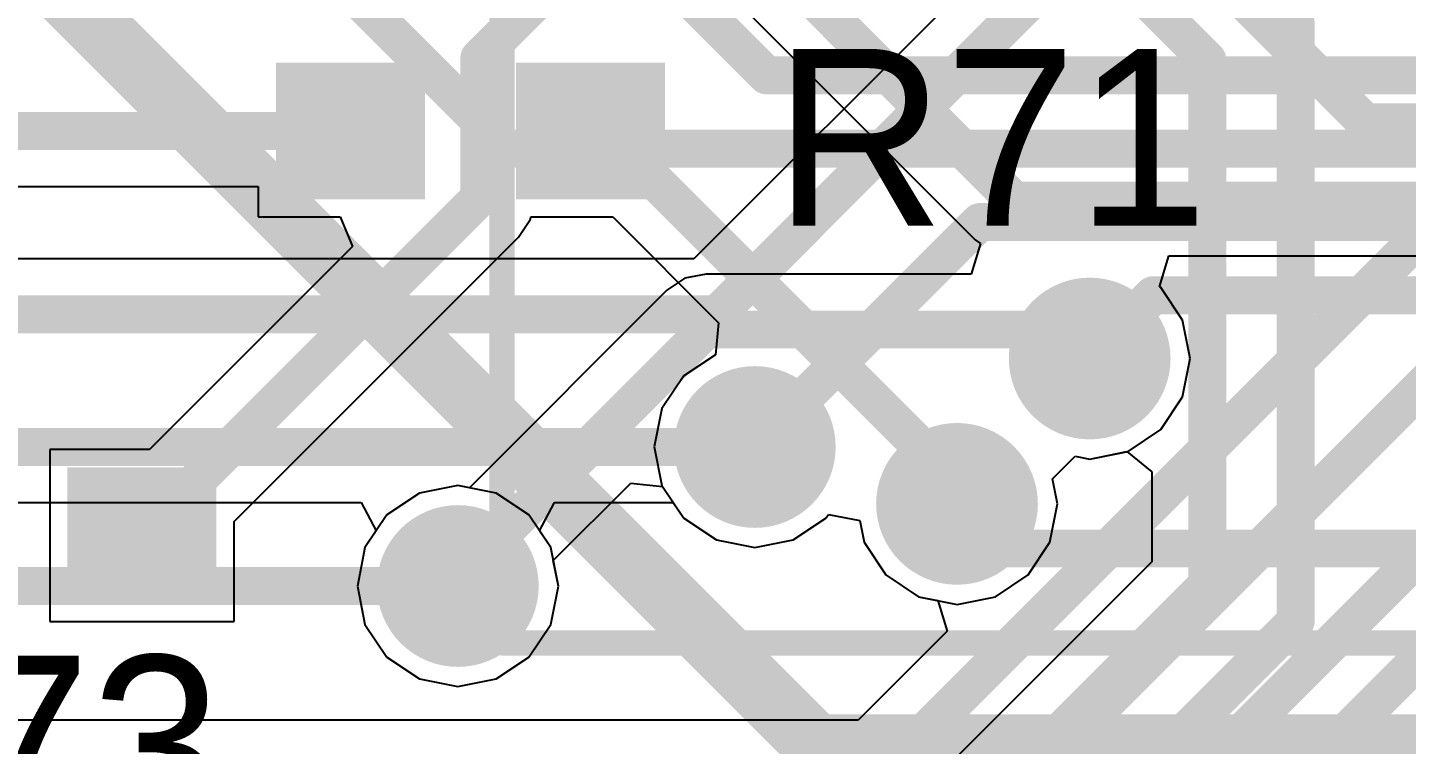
# Model space of a CAD drawing. Header units: millimetres. Extents: x 73 to 190, y 73 to 267.
# Drawn here: x 93.62 to 99.08, y 95.1 to 97.93 of the extents above; entities that cross this region are included whole.
import ezdxf

# ---------------------------------------------------------------- set-up
doc = ezdxf.new("R2010")
doc.units = ezdxf.units.MM
for name, color, linetype in [('BottomLayer', 5, 'Continuous'), ('BottomSolder', 6, 'Continuous'), ('DrillDrawing', 1, 'Continuous'), ('KeepOutLayer', 6, 'Continuous'), ('Mechanical1', 6, 'Continuous'), ('Mechanical15', 56, 'Continuous'), ('MidLayer1', 16, 'Continuous'), ('MidLayer2', 76, 'Continuous'), ('MultiLayer', 9, 'Continuous'), ('TopLayer', 1, 'Continuous'), ('TopOverlay', 2, 'Continuous'), ('TopPaste', 8, 'Continuous'), ('TopSolder', 216, 'Continuous'), ('ViaHoleLayer', 16, 'Continuous')]:
    doc.layers.add(name, color=color, linetype=linetype)

msp = doc.modelspace()

# ---------------------------------------------------------------- linework, layer by layer
at = {"layer": 'BottomLayer'}
for p, q in [((98.8419, 99.6019), (96.2592, 97.0192)), ((96.2592, 97.0192), (92.5174, 97.0192)), ((92.8229, 96.0558), (94.9423, 96.0558)), ((94.9423, 96.0558), (95.0021, 95.9438)), ((95.6479, 95.9438), (95.7077, 96.0558)), ((95.7077, 96.0558), (96.1774, 96.0558)), ((96.1774, 96.0558), (96.2188, 95.9938)), ((96.2188, 95.9938), (96.3478, 95.9076)), ((96.6522, 95.9076), (96.7812, 95.9938)), ((96.7812, 95.9938), (96.791, 96.0085)), ((96.791, 96.0085), (96.9155, 95.9837)), ((96.9155, 95.9837), (96.9326, 95.8978)), ((95.0021, 95.9438), (94.9576, 95.8772)), ((95.6924, 95.8772), (95.6479, 95.9438)), ((94.9576, 95.8772), (94.9274, 95.725)), ((95.7226, 95.725), (95.6924, 95.8772)), ((96.3478, 95.9076), (96.5, 95.8774)), ((96.5, 95.8774), (96.6522, 95.9076)), ((96.9326, 95.8978), (97.0188, 95.7688)), ((97.0188, 95.7688), (97.1478, 95.6826)), ((94.9274, 95.725), (94.9576, 95.5728)), ((95.6924, 95.5728), (95.7226, 95.725)), ((97.1478, 95.6826), (97.2241, 95.6675)), ((97.2241, 95.6675), (97.2609, 95.5459)), ((94.9576, 95.5728), (95.0438, 95.4438)), ((95.6062, 95.4438), (95.6924, 95.5728)), ((97.2609, 95.5459), (96.9092, 95.1942)), ((95.0438, 95.4438), (95.1728, 95.3576)), ((95.4772, 95.3576), (95.6062, 95.4438)), ((95.1728, 95.3576), (95.325, 95.3274)), ((95.325, 95.3274), (95.4772, 95.3576)), ((96.9092, 95.1942), (92.94, 95.1942))]:
    msp.add_line(p, q, dxfattribs=at)
at = {"layer": 'BottomLayer', "const_width": 0.15}
for points in [[(96.35, 96.8), (99.25, 99.7)], [(97, 94.975), (100.25, 98.225)], [(96.2, 93.575), (100.75, 98.125)], [(96.6, 92.9073), (101.75, 98.0573)], [(95.875, 92.5924), (101.25, 97.9674)], [(92.5174, 96.8), (96.35, 96.8)], [(92.65, 96.275), (96.5, 96.275)], [(96.5, 96.275), (96.5, 96.275)], [(97.385, 93.2822), (99.8355, 95.7327)]]:
    msp.add_lwpolyline(points, dxfattribs=at)
at = {"layer": 'BottomLayer'}
for points, const_width in [([(96.3125, 96.8, 1), (96.3875, 96.8, 1)], 0.075), ([(96.3125, 96.8, 1), (96.3875, 96.8, 1)], 0.075), ([(97.7, 96.625, 1), (97.95, 96.625, 1)], 0.25), ([(96.375, 96.275, 1), (96.625, 96.275, 1)], 0.25), ([(96.4625, 96.275, 1), (96.5375, 96.275, 1)], 0.075), ([(96.4625, 96.275, 1), (96.5375, 96.275, 1)], 0.075), ([(96.4625, 96.275, 1), (96.5375, 96.275, 1)], 0.075), ([(97.175, 96.05, 1), (97.425, 96.05, 1)], 0.25), ([(95.2, 95.725, 1), (95.45, 95.725, 1)], 0.25)]:
    msp.add_lwpolyline(points, format="xyb", close=True, dxfattribs=dict(at, const_width=const_width))
at = {"layer": 'BottomSolder', "const_width": 0.32}
for points in [[(97.665, 96.625, 1), (97.985, 96.625, 1)], [(96.34, 96.275, 1), (96.66, 96.275, 1)], [(97.14, 96.05, 1), (97.46, 96.05, 1)], [(95.165, 95.725, 1), (95.485, 95.725, 1)]]:
    msp.add_lwpolyline(points, format="xyb", close=True, dxfattribs=at)
at = {"layer": 'DrillDrawing', "const_width": 0.15}
msp.add_lwpolyline([(74.931, 89.9697, -0.518122), (98.9409, 126.9804)], format="xyb", dxfattribs=at)
at = {"layer": 'DrillDrawing', "const_width": 0.1}
for points in [[(97.775, 96.625, 1), (97.875, 96.625, 1)], [(96.45, 96.275, 1), (96.55, 96.275, 1)], [(97.25, 96.05, 1), (97.35, 96.05, 1)], [(95.275, 95.725, 1), (95.375, 95.725, 1)]]:
    msp.add_lwpolyline(points, format="xyb", close=True, dxfattribs=at)
at = {"layer": 'KeepOutLayer', "const_width": 0.15}
msp.add_lwpolyline([(74.931, 89.9697, -0.518122), (98.9409, 126.9804)], format="xyb", dxfattribs=at)
at = {"layer": 'Mechanical1', "const_width": 0.15}
msp.add_lwpolyline([(74.931, 89.9697, -0.518122), (98.9409, 126.9804)], format="xyb", dxfattribs=at)
at = {"layer": 'Mechanical15', "const_width": 0.1}
for points in [[(95.5, 95.5), (95.5, 100)], [(95.5, 95.5), (100, 95.5)]]:
    msp.add_lwpolyline(points, dxfattribs=at)
at = {"layer": 'Mechanical15', "const_width": 0.05}
msp.add_lwpolyline([(95.475, 95.5, 1), (95.525, 95.5, 1)], format="xyb", close=True, dxfattribs=at)
msp.add_lwpolyline([(95.475, 95.5, 1), (95.525, 95.5, 1)], format="xyb", close=True, dxfattribs=at)
at = {"layer": 'MidLayer1'}
for p, q in [((96.13, 98.3369), (97.3719, 97.095)), ((97.3933, 97.0807), (97.3564, 96.9592)), ((97.3719, 97.095), (97.3933, 97.0807)), ((98.1016, 96.9093), (98.1384, 97.0308)), ((98.1384, 97.0308), (102.444, 97.0308)), ((96.3074, 96.9592), (96.2235, 96.9425)), ((97.3564, 96.9592), (96.3074, 96.9592)), ((96.1524, 96.895), (95.3709, 96.1135)), ((96.2235, 96.9425), (96.1524, 96.895)), ((98.1062, 96.9062), (98.1016, 96.9093)), ((98.1924, 96.7772), (98.1062, 96.9062)), ((98.2226, 96.625), (98.1924, 96.7772)), ((98.1924, 96.4728), (98.2226, 96.625)), ((98.1062, 96.3438), (98.1924, 96.4728)), ((97.9772, 96.2576), (98.1062, 96.3438)), ((97.678, 96.1489), (97.7678, 96.2387)), ((97.7678, 96.2387), (97.825, 96.2274)), ((97.825, 96.2274), (97.9772, 96.2576)), ((95.7027, 95.8253), (96.0088, 96.1314)), ((96.0088, 96.1314), (96.1352, 96.119)), ((97.6976, 96.05), (97.678, 96.1489)), ((95.1728, 96.0924), (95.0438, 96.0062)), ((95.325, 96.1226), (95.1728, 96.0924)), ((95.3709, 96.1135), (95.325, 96.1226)), ((96.1352, 96.119), (96.2188, 95.9938)), ((97.6674, 95.8978), (97.6976, 96.05)), ((95.0438, 96.0062), (94.9576, 95.8772)), ((96.2188, 95.9938), (96.3478, 95.9076)), ((96.6522, 95.9076), (96.7812, 95.9938)), ((96.7812, 95.9938), (96.791, 96.0085)), ((96.791, 96.0085), (96.9155, 95.9837)), ((96.9155, 95.9837), (96.9326, 95.8978)), ((94.9576, 95.8772), (94.9274, 95.725)), ((96.3478, 95.9076), (96.5, 95.8774)), ((96.5, 95.8774), (96.6522, 95.9076)), ((96.9326, 95.8978), (97.0188, 95.7688)), ((97.5812, 95.7688), (97.6674, 95.8978)), ((95.7226, 95.725), (95.7027, 95.8253)), ((97.0188, 95.7688), (97.1478, 95.6826)), ((97.4522, 95.6826), (97.5812, 95.7688)), ((94.9274, 95.725), (94.9576, 95.5728)), ((95.6924, 95.5728), (95.7226, 95.725)), ((97.1478, 95.6826), (97.3, 95.6524)), ((97.3, 95.6524), (97.4522, 95.6826)), ((94.9576, 95.5728), (95.0438, 95.4438)), ((95.6062, 95.4438), (95.6924, 95.5728)), ((95.0438, 95.4438), (95.1728, 95.3576)), ((95.4772, 95.3576), (95.6062, 95.4438)), ((95.1728, 95.3576), (95.325, 95.3274)), ((95.325, 95.3274), (95.4772, 95.3576))]:
    msp.add_line(p, q, dxfattribs=at)
at = {"layer": 'MidLayer1', "const_width": 0.15}
for points in [[(96.75, 99.725), (98.915, 97.56)], [(96.285, 98.4919), (97.5269, 97.25)], [(98.915, 97.56), (106.11, 97.56)], [(97.5269, 97.25), (102.5347, 97.25)], [(95.325, 95.7576), (96.3074, 96.74)], [(96.3074, 96.74), (97.71, 96.74)], [(97.71, 96.74), (97.825, 96.625)], [(95.325, 95.725), (95.325, 95.7576)]]:
    msp.add_lwpolyline(points, dxfattribs=at)
at = {"layer": 'MidLayer1'}
for points, const_width in [([(98.8775, 97.56, 1), (98.9525, 97.56, 1)], 0.075), ([(98.8775, 97.56, 1), (98.9525, 97.56, 1)], 0.075), ([(97.4894, 97.25, 1), (97.5644, 97.25, 1)], 0.075), ([(97.4894, 97.25, 1), (97.5644, 97.25, 1)], 0.075), ([(97.7, 96.625, 1), (97.95, 96.625, 1)], 0.25), ([(96.2699, 96.74, 1), (96.3449, 96.74, 1)], 0.075), ([(96.2699, 96.74, 1), (96.3449, 96.74, 1)], 0.075), ([(97.6725, 96.74, 1), (97.7475, 96.74, 1)], 0.075), ([(97.6725, 96.74, 1), (97.7475, 96.74, 1)], 0.075), ([(97.7875, 96.625, 1), (97.8625, 96.625, 1)], 0.075), ([(96.375, 96.275, 1), (96.625, 96.275, 1)], 0.25), ([(97.175, 96.05, 1), (97.425, 96.05, 1)], 0.25), ([(95.2, 95.725, 1), (95.45, 95.725, 1)], 0.25), ([(95.2875, 95.7576, 1), (95.3625, 95.7576, 1)], 0.075), ([(95.2875, 95.7576, 1), (95.3625, 95.7576, 1)], 0.075), ([(95.2875, 95.725, 1), (95.3625, 95.725, 1)], 0.075)]:
    msp.add_lwpolyline(points, format="xyb", close=True, dxfattribs=dict(at, const_width=const_width))
at = {"layer": 'MidLayer2'}
for points, const_width in [([(92.4477, 101.8444), (96.5471, 97.745)], 0.15), ([(91.95, 101.0268), (95.5218, 97.455)], 0.15), ([(91.8349, 100), (96.743, 95.092)], 0.25), ([(96.5471, 97.745), (105.1942, 97.745)], 0.15), ([(95.5218, 97.455), (105.3143, 97.455)], 0.15), ([(96.5, 96.275), (97.39, 97.165)], 0.15), ([(97.39, 97.165), (106.665, 97.165)], 0.15), ([(97.825, 96.625), (98.075, 96.875)], 0.15), ([(98.075, 96.875), (107.1076, 96.875)], 0.15), ([(97.3, 96.05), (97.4765, 95.8735)], 0.15), ([(97.4765, 95.8735), (106.6011, 95.8735)], 0.15), ([(93.3576, 95.725), (95.325, 95.725)], 0.15), ([(96.743, 95.092), (112.0721, 95.092)], 0.25)]:
    msp.add_lwpolyline(points, dxfattribs=dict(at, const_width=const_width))
for points, const_width in [([(96.5096, 97.745, 1), (96.5846, 97.745, 1)], 0.075), ([(96.5096, 97.745, 1), (96.5846, 97.745, 1)], 0.075), ([(95.4843, 97.455, 1), (95.5593, 97.455, 1)], 0.075), ([(95.4843, 97.455, 1), (95.5593, 97.455, 1)], 0.075), ([(97.3525, 97.165, 1), (97.4275, 97.165, 1)], 0.075), ([(97.3525, 97.165, 1), (97.4275, 97.165, 1)], 0.075), ([(98.0375, 96.875, 1), (98.1125, 96.875, 1)], 0.075), ([(98.0375, 96.875, 1), (98.1125, 96.875, 1)], 0.075), ([(97.7, 96.625, 1), (97.95, 96.625, 1)], 0.25), ([(97.7875, 96.625, 1), (97.8625, 96.625, 1)], 0.075), ([(96.375, 96.275, 1), (96.625, 96.275, 1)], 0.25), ([(96.4625, 96.275, 1), (96.5375, 96.275, 1)], 0.075), ([(97.175, 96.05, 1), (97.425, 96.05, 1)], 0.25), ([(97.2625, 96.05, 1), (97.3375, 96.05, 1)], 0.075), ([(95.2, 95.725, 1), (95.45, 95.725, 1)], 0.25), ([(97.439, 95.8735, 1), (97.514, 95.8735, 1)], 0.075), ([(97.439, 95.8735, 1), (97.514, 95.8735, 1)], 0.075), ([(95.2875, 95.725, 1), (95.3625, 95.725, 1)], 0.075), ([(96.6805, 95.092, 1), (96.8055, 95.092, 1)], 0.125), ([(96.6805, 95.092, 1), (96.8055, 95.092, 1)], 0.125)]:
    msp.add_lwpolyline(points, format="xyb", close=True, dxfattribs=dict(at, const_width=const_width))
at = {"layer": 'MultiLayer', "const_width": 0.25}
for points in [[(97.7, 96.625, 1), (97.95, 96.625, 1)], [(96.375, 96.275, 1), (96.625, 96.275, 1)], [(97.175, 96.05, 1), (97.425, 96.05, 1)], [(95.2, 95.725, 1), (95.45, 95.725, 1)]]:
    msp.add_lwpolyline(points, format="xyb", close=True, dxfattribs=at)
at = {"layer": 'TopLayer'}
for p, q in [((92.0035, 97.3058), (94.535, 97.3058)), ((94.535, 97.3058), (94.535, 97.185)), ((94.535, 97.185), (94.859, 97.185)), ((94.859, 97.185), (94.9077, 97.0676)), ((95.565, 97.105), (95.6125, 97.1761)), ((95.6125, 97.1761), (95.6143, 97.185)), ((95.6143, 97.185), (95.9376, 97.185)), ((95.9376, 97.185), (96.3564, 96.7662)), ((94.9077, 97.0676), (94.105, 96.265)), ((94.44, 95.98), (95.565, 97.105)), ((96.3564, 96.7662), (96.344, 96.6398)), ((96.344, 96.6398), (96.2188, 96.5562)), ((96.2188, 96.5562), (96.1326, 96.4272)), ((96.1326, 96.4272), (96.1024, 96.275)), ((94.105, 96.265), (93.71, 96.265)), ((93.71, 96.265), (93.71, 95.585)), ((96.1024, 96.275), (96.1326, 96.1228)), ((97.678, 96.1489), (97.7678, 96.2387)), ((97.7678, 96.2387), (97.825, 96.2274)), ((97.825, 96.2274), (97.9726, 96.2567)), ((97.9726, 96.2567), (98.0708, 96.1762)), ((97.6976, 96.05), (97.678, 96.1489)), ((98.0708, 96.1762), (98.0708, 95.8208)), ((95.1728, 96.0924), (95.0438, 96.0062)), ((95.325, 96.1226), (95.1728, 96.0924)), ((95.4772, 96.0924), (95.325, 96.1226)), ((95.6062, 96.0062), (95.4772, 96.0924)), ((96.1326, 96.1228), (96.2188, 95.9938)), ((97.6674, 95.8978), (97.6976, 96.05)), ((94.44, 95.585), (94.44, 95.98)), ((95.0438, 96.0062), (94.9576, 95.8772)), ((95.6924, 95.8772), (95.6062, 96.0062)), ((96.2188, 95.9938), (96.3478, 95.9076)), ((96.6522, 95.9076), (96.7812, 95.9938)), ((96.7812, 95.9938), (96.791, 96.0085)), ((96.791, 96.0085), (96.9155, 95.9837)), ((96.9155, 95.9837), (96.9326, 95.8978)), ((94.9576, 95.8772), (94.9274, 95.725)), ((95.7226, 95.725), (95.6924, 95.8772)), ((96.3478, 95.9076), (96.5, 95.8774)), ((96.5, 95.8774), (96.6522, 95.9076)), ((96.9326, 95.8978), (97.0188, 95.7688)), ((97.5812, 95.7688), (97.6674, 95.8978)), ((98.0708, 95.8208), (97.2942, 95.0442)), ((97.0188, 95.7688), (97.1478, 95.6826)), ((97.4522, 95.6826), (97.5812, 95.7688)), ((94.9274, 95.725), (94.9576, 95.5728)), ((95.6924, 95.5728), (95.7226, 95.725)), ((97.1478, 95.6826), (97.3, 95.6524)), ((97.3, 95.6524), (97.4522, 95.6826)), ((93.71, 95.585), (94.44, 95.585)), ((94.9576, 95.5728), (95.0438, 95.4438)), ((95.6062, 95.4438), (95.6924, 95.5728)), ((95.0438, 95.4438), (95.1728, 95.3576)), ((95.4772, 95.3576), (95.6062, 95.4438)), ((95.1728, 95.3576), (95.325, 95.3274)), ((95.325, 95.3274), (95.4772, 95.3576))]:
    msp.add_line(p, q, dxfattribs=at)
at = {"layer": 'TopLayer', "const_width": 0.15}
for points in [[(97.7, 98.397), (98.29, 97.807)], [(98.2475, 98.3445), (98.64, 97.952)], [(95.41, 97.814), (95.721, 98.125)], [(98.64, 95.585), (98.64, 97.952)], [(95.41, 97.26), (95.41, 97.814)], [(98.29, 95.73), (98.29, 97.807)], [(91.6351, 97.525), (94.9, 97.525)], [(95.85, 97.525), (95.9076, 97.525)], [(95.9076, 97.525), (97.3, 96.1326)], [(94.075, 95.925), (95.41, 97.26)], [(97.3, 96.05), (97.3, 96.1326)], [(97.385, 94.825), (98.29, 95.73)], [(97.53, 94.475), (98.64, 95.585)]]:
    msp.add_lwpolyline(points, dxfattribs=at)
at = {"layer": 'TopLayer'}
for points, const_width in [([(98.6025, 97.952, 1), (98.6775, 97.952, 1)], 0.075), ([(98.6025, 97.952, 1), (98.6775, 97.952, 1)], 0.075), ([(95.3725, 97.814, 1), (95.4475, 97.814, 1)], 0.075), ([(95.3725, 97.814, 1), (95.4475, 97.814, 1)], 0.075), ([(98.2525, 97.807, 1), (98.3275, 97.807, 1)], 0.075), ([(98.2525, 97.807, 1), (98.3275, 97.807, 1)], 0.075), ([(94.8625, 97.525, 1), (94.9375, 97.525, 1)], 0.075), ([(95.8125, 97.525, 1), (95.8875, 97.525, 1)], 0.075), ([(95.8701, 97.525, 1), (95.9451, 97.525, 1)], 0.075), ([(95.8701, 97.525, 1), (95.9451, 97.525, 1)], 0.075), ([(95.3725, 97.26, 1), (95.4475, 97.26, 1)], 0.075), ([(95.3725, 97.26, 1), (95.4475, 97.26, 1)], 0.075), ([(97.7, 96.625, 1), (97.95, 96.625, 1)], 0.25), ([(96.375, 96.275, 1), (96.625, 96.275, 1)], 0.25), ([(97.175, 96.05, 1), (97.425, 96.05, 1)], 0.25), ([(97.2625, 96.1326, 1), (97.3375, 96.1326, 1)], 0.075), ([(97.2625, 96.1326, 1), (97.3375, 96.1326, 1)], 0.075), ([(97.2625, 96.05, 1), (97.3375, 96.05, 1)], 0.075), ([(94.0375, 95.925, 1), (94.1125, 95.925, 1)], 0.075), ([(95.2, 95.725, 1), (95.45, 95.725, 1)], 0.25), ([(98.2525, 95.73, 1), (98.3275, 95.73, 1)], 0.075), ([(98.2525, 95.73, 1), (98.3275, 95.73, 1)], 0.075), ([(98.6025, 95.585, 1), (98.6775, 95.585, 1)], 0.075), ([(98.6025, 95.585, 1), (98.6775, 95.585, 1)], 0.075)]:
    msp.add_lwpolyline(points, format="xyb", close=True, dxfattribs=dict(at, const_width=const_width))
for points in [[(94.675, 97.325), (95.125, 97.325), (94.675, 97.725), (95.125, 97.725)], [(95.625, 97.325), (96.075, 97.325), (95.625, 97.725), (96.075, 97.725)], [(94.3, 96.125), (93.85, 96.125), (94.3, 95.725), (93.85, 95.725)]]:
    msp.add_solid(points, dxfattribs=at)
at = {"layer": 'TopPaste'}
for points in [[(94.725, 97.375), (95.075, 97.375), (94.725, 97.675), (95.075, 97.675)], [(95.675, 97.375), (96.025, 97.375), (95.675, 97.675), (96.025, 97.675)], [(94.25, 96.075), (93.9, 96.075), (94.25, 95.775), (93.9, 95.775)]]:
    msp.add_solid(points, dxfattribs=at)
at = {"layer": 'TopSolder', "const_width": 0.32}
for points in [[(97.665, 96.625, 1), (97.985, 96.625, 1)], [(96.34, 96.275, 1), (96.66, 96.275, 1)], [(97.14, 96.05, 1), (97.46, 96.05, 1)], [(95.165, 95.725, 1), (95.485, 95.725, 1)]]:
    msp.add_lwpolyline(points, format="xyb", close=True, dxfattribs=at)
at = {"layer": 'TopSolder'}
for points in [[(94.605, 97.255), (95.195, 97.255), (94.605, 97.795), (95.195, 97.795)], [(95.555, 97.255), (96.145, 97.255), (95.555, 97.795), (96.145, 97.795)], [(94.37, 96.195), (93.78, 96.195), (94.37, 95.655), (93.78, 95.655)]]:
    msp.add_solid(points, dxfattribs=at)
at = {"layer": 'ViaHoleLayer', "const_width": 0.1}
for points in [[(97.775, 96.625, 1), (97.875, 96.625, 1)], [(96.45, 96.275, 1), (96.55, 96.275, 1)], [(97.25, 96.05, 1), (97.35, 96.05, 1)], [(95.275, 95.725, 1), (95.375, 95.725, 1)]]:
    msp.add_lwpolyline(points, format="xyb", close=True, dxfattribs=at)

# ---------------------------------------------------------------- texts
at = {"layer": 'TopOverlay'}
for s, p in [('R71', (96.575, 97.15)), ('R73', (92.675, 94.75))]:
    msp.add_text(s, height=0.7, rotation=360, dxfattribs=at).set_placement(p)

doc.saveas('drawing.dxf')
